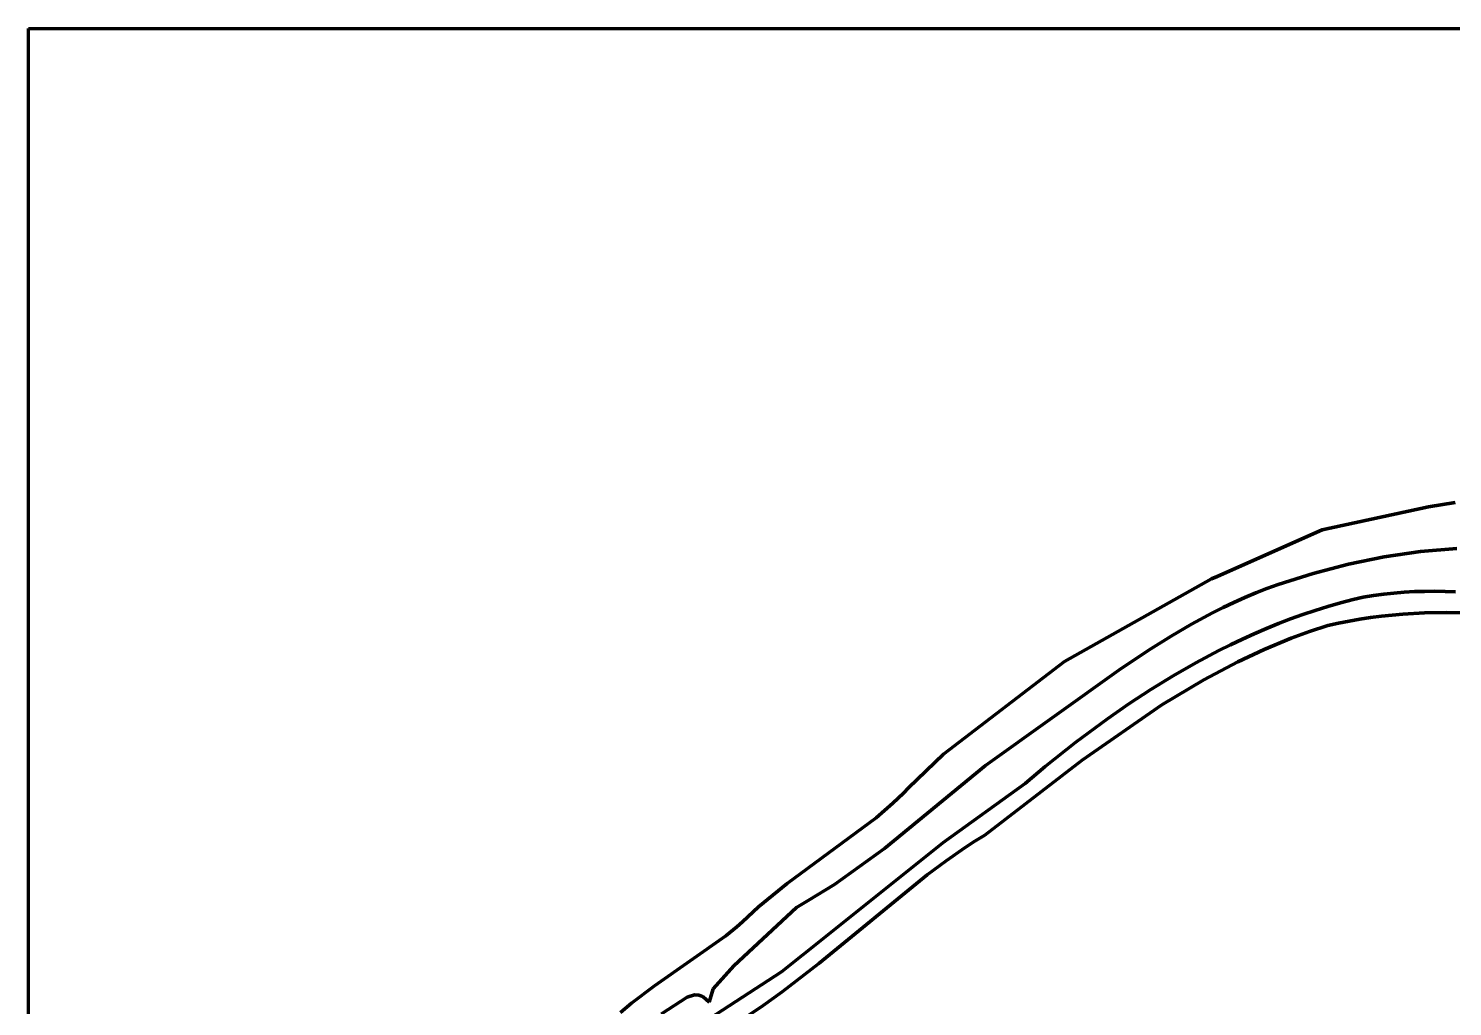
# Model space of a CAD drawing. Header units: millimetres. Extents: x 0 to 15.3, y 0 to 17.7.
# Drawn here: x 0 to 1.963, y 16.305 to 17.653 of the extents above; entities that cross this region are included whole.
import ezdxf

# ---------------------------------------------------------------- set-up
doc = ezdxf.new("R2010")
doc.units = ezdxf.units.MM
doc.layers.add('color#0a0a0aff', color=7, linetype='CONTINUOUS', lineweight=100)
doc.layers.add('color#ffffffff', color=7, linetype='CONTINUOUS', lineweight=100)

msp = doc.modelspace()

# ---------------------------------------------------------------- linework, layer by layer
at = {"layer": 'color#0a0a0aff'}
for p, q in [((1.7833, 16.9618), (1.9298, 16.9935)), ((1.9298, 16.9935), (1.9668, 16.9995)), ((1.6386, 16.8974), (1.7833, 16.9618)), ((1.869, 16.9246), (1.8195, 16.9146)), ((1.9189, 16.9318), (1.869, 16.9246)), ((1.9691, 16.9362), (1.9189, 16.9318)), ((1.7707, 16.9019), (1.7226, 16.8865)), ((1.8195, 16.9146), (1.7707, 16.9019)), ((1.4282, 16.7802), (1.6309, 16.8942)), ((1.6309, 16.8942), (1.6386, 16.8974)), ((1.7226, 16.8865), (1.7071, 16.8809)), ((1.6765, 16.8685), (1.6615, 16.8618)), ((1.6917, 16.8749), (1.6765, 16.8685)), ((1.7071, 16.8809), (1.6917, 16.8749)), ((1.8084, 16.8614), (1.8259, 16.866)), ((1.8259, 16.866), (1.84, 16.8689)), ((1.84, 16.8689), (1.8541, 16.8713)), ((1.8541, 16.8713), (1.8682, 16.8732)), ((1.8682, 16.8732), (1.8823, 16.8748)), ((1.8823, 16.8748), (1.8964, 16.8759)), ((1.8964, 16.8759), (1.9105, 16.8767)), ((1.9105, 16.8767), (1.9246, 16.8771)), ((1.9246, 16.8771), (1.9387, 16.8772)), ((1.9387, 16.8772), (1.967, 16.8764)), ((1.6321, 16.8474), (1.6032, 16.8319)), ((1.6467, 16.8548), (1.6321, 16.8474)), ((1.6615, 16.8618), (1.6467, 16.8548)), ((1.7398, 16.839), (1.7568, 16.8451)), ((1.7568, 16.8451), (1.7738, 16.8509)), ((1.7738, 16.8509), (1.7911, 16.8563)), ((1.7911, 16.8563), (1.8084, 16.8614)), ((1.8649, 16.8429), (1.8501, 16.841)), ((1.8946, 16.8457), (1.8649, 16.8429)), ((1.9244, 16.8474), (1.8946, 16.8457)), ((1.9542, 16.8479), (1.9244, 16.8474)), ((1.984, 16.8474), (1.9542, 16.8479)), ((1.6032, 16.8319), (1.575, 16.8155)), ((1.6898, 16.8187), (1.7064, 16.8258)), ((1.7064, 16.8258), (1.723, 16.8326)), ((1.723, 16.8326), (1.7398, 16.839)), ((1.7912, 16.83), (1.7657, 16.8217)), ((1.8059, 16.8333), (1.7912, 16.83)), ((1.8206, 16.8362), (1.8059, 16.8333)), ((1.8353, 16.8388), (1.8206, 16.8362)), ((1.8501, 16.841), (1.8353, 16.8388)), ((1.575, 16.8155), (1.5472, 16.7981)), ((1.6411, 16.7955), (1.6572, 16.8035)), ((1.6572, 16.8035), (1.6735, 16.8112)), ((1.6735, 16.8112), (1.6898, 16.8187)), ((1.7406, 16.8125), (1.7035, 16.7971)), ((1.7657, 16.8217), (1.7406, 16.8125)), ((1.5472, 16.7981), (1.5062, 16.7709)), ((1.6092, 16.7787), (1.6411, 16.7955)), ((1.7035, 16.7971), (1.6673, 16.78)), ((1.2615, 16.6526), (1.4282, 16.7802)), ((1.5062, 16.7709), (1.3193, 16.6372)), ((1.5779, 16.7607), (1.6092, 16.7787)), ((1.6673, 16.78), (1.62, 16.755)), ((1.5472, 16.7419), (1.5779, 16.7607)), ((1.62, 16.755), (1.5625, 16.7206)), ((1.5169, 16.7221), (1.5472, 16.7419)), ((1.5625, 16.7206), (1.4524, 16.6446)), ((1.4873, 16.7015), (1.5169, 16.7221)), ((1.4437, 16.6692), (1.4873, 16.7015)), ((1.4014, 16.6356), (1.4437, 16.6692)), ((1.2132, 16.6065), (1.2615, 16.6526)), ((1.3193, 16.6372), (1.1799, 16.5228)), ((1.4524, 16.6446), (1.3184, 16.5413)), ((1.3739, 16.6125), (1.4014, 16.6356)), ((1.2605, 16.5305), (1.3739, 16.6125)), ((1.1914, 16.585), (1.2061, 16.5991)), ((1.2061, 16.5991), (1.2132, 16.6065)), ((1.1684, 16.565), (1.1914, 16.585)), ((1.0458, 16.4743), (1.1684, 16.565)), ((1.0968, 16.3997), (1.2605, 16.5305)), ((1.3047, 16.5328), (1.2912, 16.524)), ((1.3184, 16.5413), (1.3047, 16.5328)), ((1.1799, 16.5228), (1.1111, 16.4733)), ((1.2912, 16.524), (1.2648, 16.5056)), ((1.2648, 16.5056), (1.239, 16.4865)), ((1.0064, 16.4423), (1.0458, 16.4743)), ((1.1111, 16.4733), (1.0748, 16.4512)), ((1.239, 16.4865), (1.0895, 16.3644)), ((1.0748, 16.4512), (1.0587, 16.4413)), ((1.0587, 16.4413), (0.9723, 16.3612)), ((0.9841, 16.4215), (1.0064, 16.4423)), ((0.9613, 16.4023), (0.9766, 16.4149)), ((0.9766, 16.4149), (0.9841, 16.4215)), ((0.8628, 16.3335), (0.9613, 16.4023)), ((1.0381, 16.3528), (1.0968, 16.3997)), ((0.912, 16.2712), (1.0381, 16.3528)), ((0.9723, 16.3612), (0.9439, 16.3292)), ((1.0895, 16.3644), (1.0388, 16.3251)), ((0.8311, 16.3095), (0.8628, 16.3335)), ((0.9078, 16.3178), (0.8728, 16.2947)), ((0.918, 16.321), (0.9078, 16.3178)), ((0.9241, 16.3207), (0.918, 16.321)), ((0.9282, 16.3194), (0.9241, 16.3207)), ((0.9302, 16.3183), (0.9282, 16.3194)), ((0.9384, 16.3108), (0.9302, 16.3183)), ((0.9439, 16.3292), (0.9384, 16.3108)), ((1.0388, 16.3251), (1.0126, 16.3064)), ((0.8161, 16.2966), (0.8311, 16.3095)), ((1.0126, 16.3064), (0.9859, 16.2886))]:
    msp.add_line(p, q, dxfattribs=at)
at = {"layer": 'color#ffffffff'}
for p, q in [((0, 17.6528), (15.2917, 17.6528)), ((0, 0), (0, 17.6528)), ((1.9298, 16.9935), (1.7833, 16.9618)), ((1.9668, 16.9995), (1.9298, 16.9935)), ((1.7833, 16.9618), (1.6386, 16.8974)), ((1.8195, 16.9146), (1.869, 16.9246)), ((1.869, 16.9246), (1.9189, 16.9318)), ((1.9189, 16.9318), (1.9691, 16.9362)), ((1.7226, 16.8865), (1.7707, 16.9019)), ((1.7707, 16.9019), (1.8195, 16.9146)), ((1.6309, 16.8942), (1.4282, 16.7802)), ((1.6386, 16.8974), (1.6309, 16.8942)), ((1.7071, 16.8809), (1.7226, 16.8865)), ((1.6615, 16.8618), (1.6765, 16.8685)), ((1.6765, 16.8685), (1.6917, 16.8749)), ((1.6917, 16.8749), (1.7071, 16.8809)), ((1.8259, 16.866), (1.8084, 16.8614)), ((1.84, 16.8689), (1.8259, 16.866)), ((1.8541, 16.8713), (1.84, 16.8689)), ((1.8682, 16.8732), (1.8541, 16.8713)), ((1.8823, 16.8748), (1.8682, 16.8732)), ((1.8964, 16.8759), (1.8823, 16.8748)), ((1.9105, 16.8767), (1.8964, 16.8759)), ((1.9246, 16.8771), (1.9105, 16.8767)), ((1.9387, 16.8772), (1.9246, 16.8771)), ((1.967, 16.8764), (1.9387, 16.8772)), ((1.6032, 16.8319), (1.6321, 16.8474)), ((1.6321, 16.8474), (1.6467, 16.8548)), ((1.6467, 16.8548), (1.6615, 16.8618)), ((1.7568, 16.8451), (1.7398, 16.839)), ((1.7738, 16.8509), (1.7568, 16.8451)), ((1.7911, 16.8563), (1.7738, 16.8509)), ((1.8084, 16.8614), (1.7911, 16.8563)), ((1.8501, 16.841), (1.8649, 16.8429)), ((1.8649, 16.8429), (1.8946, 16.8457)), ((1.8946, 16.8457), (1.9244, 16.8474)), ((1.9244, 16.8474), (1.9542, 16.8479)), ((1.9542, 16.8479), (1.984, 16.8474)), ((1.575, 16.8155), (1.6032, 16.8319)), ((1.7064, 16.8258), (1.6898, 16.8187)), ((1.723, 16.8326), (1.7064, 16.8258)), ((1.7398, 16.839), (1.723, 16.8326)), ((1.7657, 16.8217), (1.7912, 16.83)), ((1.7912, 16.83), (1.8059, 16.8333)), ((1.8059, 16.8333), (1.8206, 16.8362)), ((1.8206, 16.8362), (1.8353, 16.8388)), ((1.8353, 16.8388), (1.8501, 16.841)), ((1.5472, 16.7981), (1.575, 16.8155)), ((1.6572, 16.8035), (1.6411, 16.7955)), ((1.6735, 16.8112), (1.6572, 16.8035)), ((1.6898, 16.8187), (1.6735, 16.8112)), ((1.7035, 16.7971), (1.7406, 16.8125)), ((1.7406, 16.8125), (1.7657, 16.8217)), ((1.5062, 16.7709), (1.5472, 16.7981)), ((1.6411, 16.7955), (1.6092, 16.7787)), ((1.6673, 16.78), (1.7035, 16.7971)), ((1.4282, 16.7802), (1.2615, 16.6526)), ((1.3193, 16.6372), (1.5062, 16.7709)), ((1.6092, 16.7787), (1.5779, 16.7607)), ((1.62, 16.755), (1.6673, 16.78)), ((1.5779, 16.7607), (1.5472, 16.7419)), ((1.5625, 16.7206), (1.62, 16.755)), ((1.5472, 16.7419), (1.5169, 16.7221)), ((1.4524, 16.6446), (1.5625, 16.7206)), ((1.5169, 16.7221), (1.4873, 16.7015)), ((1.4873, 16.7015), (1.4437, 16.6692)), ((1.4437, 16.6692), (1.4014, 16.6356)), ((1.2615, 16.6526), (1.2132, 16.6065)), ((1.1799, 16.5228), (1.3193, 16.6372)), ((1.3184, 16.5413), (1.4524, 16.6446)), ((1.4014, 16.6356), (1.3739, 16.6125)), ((1.3739, 16.6125), (1.2605, 16.5305)), ((1.2061, 16.5991), (1.1914, 16.585)), ((1.2132, 16.6065), (1.2061, 16.5991)), ((1.1914, 16.585), (1.1684, 16.565)), ((1.1684, 16.565), (1.0458, 16.4743)), ((1.2605, 16.5305), (1.0968, 16.3997)), ((1.2912, 16.524), (1.3047, 16.5328)), ((1.3047, 16.5328), (1.3184, 16.5413)), ((1.1111, 16.4733), (1.1799, 16.5228)), ((1.2648, 16.5056), (1.2912, 16.524)), ((1.239, 16.4865), (1.2648, 16.5056)), ((1.0458, 16.4743), (1.0064, 16.4423)), ((1.0748, 16.4512), (1.1111, 16.4733)), ((1.0895, 16.3644), (1.239, 16.4865)), ((1.0587, 16.4413), (1.0748, 16.4512)), ((0.9723, 16.3612), (1.0587, 16.4413)), ((1.0064, 16.4423), (0.9841, 16.4215)), ((0.9766, 16.4149), (0.9613, 16.4023)), ((0.9841, 16.4215), (0.9766, 16.4149)), ((0.9613, 16.4023), (0.8628, 16.3335)), ((1.0968, 16.3997), (1.0381, 16.3528)), ((1.0381, 16.3528), (0.912, 16.2712)), ((0.9439, 16.3292), (0.9723, 16.3612)), ((1.0388, 16.3251), (1.0895, 16.3644)), ((0.8628, 16.3335), (0.8311, 16.3095)), ((0.8728, 16.2947), (0.9078, 16.3178)), ((0.9078, 16.3178), (0.918, 16.321)), ((0.918, 16.321), (0.9241, 16.3207)), ((0.9241, 16.3207), (0.9282, 16.3194)), ((0.9282, 16.3194), (0.9302, 16.3183)), ((0.9302, 16.3183), (0.9384, 16.3108)), ((0.9384, 16.3108), (0.9439, 16.3292)), ((1.0126, 16.3064), (1.0388, 16.3251)), ((0.8311, 16.3095), (0.8161, 16.2966)), ((0.9859, 16.2886), (1.0126, 16.3064))]:
    msp.add_line(p, q, dxfattribs=at)

doc.saveas('drawing.dxf')
